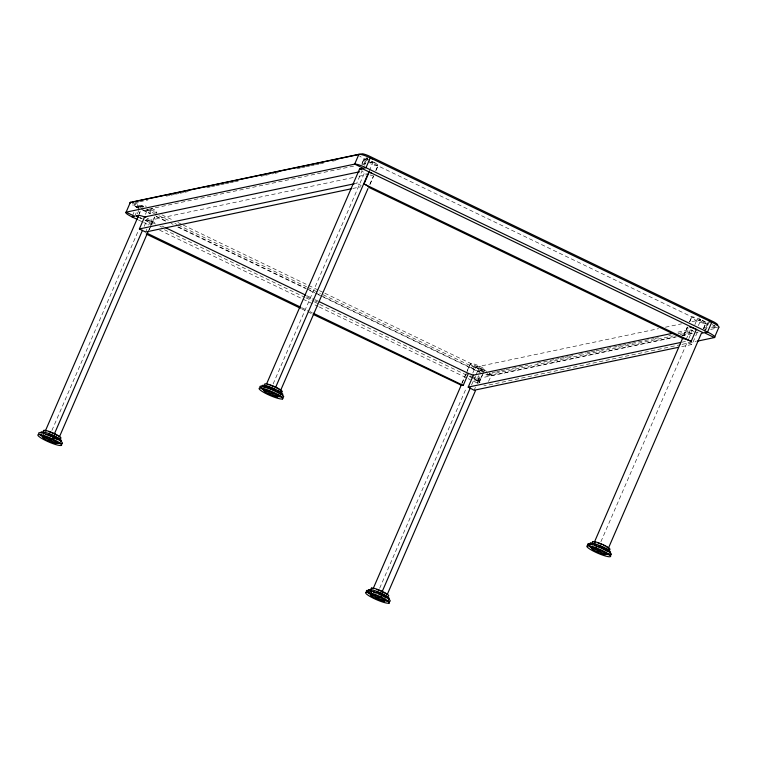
<?xml version="1.0" encoding="UTF-8"?>
<svg xmlns="http://www.w3.org/2000/svg" width="757" height="757" viewBox="0 0 757 757"><rect width="100%" height="100%" fill="white"/><g stroke="black" fill="none" stroke-linecap="round" stroke-linejoin="round"><path stroke-width="0.57" stroke-dasharray="3.79 2.84" d="M132.409 215.877L134.103 211.96M139.07 207.986L136.979 206.983L137.623 205.497L135.863 204.598A7.523 1.268 23.4 0 1 134.481 203.784M134.699 216.294L136.392 212.367M138.096 208.44L139.477 205.251M137.272 213.966L139.402 209.055M139.818 208.08L140.67 206.112L142.543 207.011M139.241 213.474L140.177 211.307M138.607 215.471L140.726 210.56M141.152 209.585L142.846 205.658A7.844 1.325 23.4 0 1 146.404 206.301M51.892 430.487L138.143 231.159M145.429 214.335L147.549 209.424L354.938 165.84M144.209 226.305L147.662 218.328L152.687 221.858L150.35 221.877A7.844 1.325 23.4 0 1 145.155 220.079M149.782 213.417L151.911 208.506M145.637 232.02L146.934 229.021M148.656 225.037L150.813 220.05M150.113 225.066L151.4 222.066M148.211 231.396L149.772 228.075M150.198 227.081L154.911 216.199M155.336 215.225L156.604 212.282L149.725 208.97M149.233 229.844L150.965 225.851M151.391 224.857L154.816 216.956M362.054 163.313L363.748 159.386M361.96 164.061L364.079 159.159L367.514 158.44L364.685 157.078M363.71 164.591L366.256 158.696L370.192 160.588M354.38 183.762L356.689 183.279L361.865 171.309L366.388 173.58M364.533 165.31L368.044 157.21M273.116 383.988L364.533 172.738M369.312 170.845L373.135 162.007L371.176 161.061M369.795 184.509L373.684 175.529M375.718 170.685L377.838 165.783A7.844 1.325 23.4 0 0 374.847 162.887L373.135 162.007A7.844 1.325 23.4 0 0 371.28 161.165M370.031 184.339L373.485 176.362M376.04 170.457L378.169 165.546M461.77 383.477L466.066 373.447M467.334 370.504L470.305 363.634M462.073 383.193L465.962 374.213M466.388 373.22L470.636 363.398M379.683 588.227L466.407 387.821M472.794 373.059L475.339 367.173L658.505 328.67M471.564 385.048L475.018 377.062M475.879 375.084L479.692 366.256M478.093 383.222A11.497 1.94 23.4 0 1 473.522 381.225L475.651 376.324M479.853 371.952A9.226 1.552 23.4 0 1 478.405 371.28L478.916 369.738L321.555 294.009M473.522 381.225L476.721 380.553L478.84 375.652M481.499 369.52L480.969 370.741L482.994 371.715M471.971 377.402L477.97 380.298L480.099 375.387M474.128 390.252L475.424 387.262M477.147 383.269L479.313 378.282M478.746 383.089L482.275 374.933M482.701 373.949L484.395 370.022A7.844 1.325 23.4 0 0 475.964 364.656A7.844 1.325 23.4 0 0 472.188 365.451L482.218 370.476M479.077 382.853L483.449 372.737M483.874 371.753L484.726 369.795M486.694 374.384A9.226 1.552 23.4 0 0 489.06 374.639L489.76 373.154L488.767 373.163M488.502 381.481L491.53 375.254L490.356 373.703A11.497 1.94 23.4 0 0 488.776 372.586M683.543 335.616L687.29 326.948M689.419 322.037L691.538 317.136M683.874 335.379L687.157 327.8M689.75 321.81L691.87 316.899M683.959 335.692L687.413 327.715M686.145 339.496L690.469 329.522L677.761 332.191M600.907 541.728L688.435 339.467M688.87 338.464L692.324 330.487L689.173 328.765A7.844 1.325 23.4 0 1 687.451 327.393M694.869 324.602L696.572 320.675M698.38 325.642L700.925 319.757L697.197 318.158A7.844 1.325 23.4 0 0 692.835 318.565A7.844 1.325 23.4 0 0 704.833 323.532L711.145 322.359M681.669 346.64L692.04 344.454L697.225 332.484L697.822 332.692M703.508 328.434L705.628 323.523A7.844 1.325 23.4 0 0 700.925 319.757L707.804 323.069L705.259 328.954M703.613 328.708L705.959 323.296M704.758 331.736L708.58 322.898M135.181 202.696L138.654 201.968M139.808 201.722L147.889 200.028M166.36 196.139L169.823 195.41M170.978 195.174L174.451 194.445M175.605 194.199L179.068 193.47M180.223 193.234L183.686 192.505M184.84 192.259L188.304 191.53M206.775 187.651L210.238 186.922M211.392 186.676L214.865 185.948M216.019 185.702L219.483 184.982M220.637 184.736L224.1 184.008M225.255 183.762L228.718 183.033M229.873 182.797L233.336 182.068M234.49 181.822L239.108 180.857M261.051 176.239L264.515 175.51M265.669 175.274L273.75 173.571M274.905 173.325L278.368 172.596M296.848 168.716L300.311 167.988M301.466 167.751L304.929 167.023M306.083 166.777L309.547 166.048M310.701 165.802L314.164 165.073M315.319 164.837L318.782 164.108M319.937 163.862L323.4 163.133M332.645 161.194L336.108 160.465M361.855 164.383L366.473 163.408M368.782 162.925L373.135 162.007M139.96 217.95L140.641 217.808M148.306 220.58L354.399 177.261M359.026 176.286L368.281 174.337M352.696 188.502L360.786 186.799M665.422 327.213L681.574 323.826M691.955 321.64L700.85 319.766M324.8 293.214L484.395 370.022L477.771 371.413L323.286 297.066M492.069 372.662L495.532 371.942M496.687 371.696L500.159 370.968M501.314 370.722L504.777 369.993M505.931 369.757L527.875 365.139M537.12 363.199L554.436 359.556M555.6 359.31L559.063 358.591M560.218 358.345L563.681 357.616M564.836 357.37L568.299 356.642M569.453 356.405L572.917 355.676M578.698 354.456L585.625 352.999M586.779 352.762L590.242 352.033M591.397 351.787L594.87 351.059M596.024 350.822L599.487 350.094M600.642 349.848L616.813 346.451M617.967 346.204L621.431 345.476M622.585 345.23L626.048 344.511M627.203 344.265L630.666 343.536M631.83 343.29L653.774 338.682M654.928 338.436L658.391 337.707M668.791 335.521L671.099 335.039M678.026 333.582L693.043 330.43M703.433 328.245L708.06 327.27M712.678 326.295L714.987 325.813M489.117 374.639L673.295 335.928M680.212 334.471L694.065 331.557M704.455 329.38L706.764 328.888M711.381 327.923L716.652 326.816L710.605 323.873M485.843 374.649A11.497 1.94 23.4 0 0 491.047 375.595L675.424 336.846M681.697 335.521L692.494 333.26M695.91 332.541L698.181 332.058M710.577 329.456L716.387 328.235M676.474 336.846L475.008 379.191L477.516 380.393M682.237 335.635L694.917 332.966M477.97 380.298L480.146 379.834A7.844 1.325 23.4 0 0 479.673 378.547L477.156 376.939M681.82 342.221L685.284 341.492L692.04 344.454M680.912 344.615L486.798 385.408A11.497 1.94 23.4 0 1 483.855 385.095M682.066 344.369L695.929 341.454M484.395 370.022L483.6 370.031A7.844 1.325 23.4 0 1 475.339 367.173M375.103 162.575L371.659 161.761M717.494 327.762L713.454 326.806M367.107 160.058L364.789 159.008A9.784 1.646 23.4 0 1 359.518 155.923M361.212 185.55L356.689 183.279M138.54 208.099L136.222 207.049A9.784 1.646 23.4 0 1 132.295 204.91M478.916 369.738L481.225 370.788A9.226 1.552 23.4 0 0 483.439 371.668M364.316 159.273L367.164 160.645M368.11 161.099L705.628 323.523M161.932 214.837L173.637 220.476M177.895 222.52L182.153 224.574M183.222 225.084L318.413 290.149M319.482 290.66L323.741 292.704M147.218 209.263L147.549 209.424A7.844 1.325 23.4 0 0 156.831 212.187A7.844 1.325 23.4 0 0 150.056 207.664M137.623 205.497L140.811 207.03M146.129 209.585L154.636 213.682M158.885 215.726L169.521 220.845M174.839 223.4L176.958 224.422M178.027 224.933L306.67 286.846M307.739 287.357L320.495 293.498M487.035 373.665L491.047 375.595M132.352 203.302L138.947 206.481M142.212 209.5L150.738 213.597M156.065 216.161L166.729 221.29M170.987 223.343L173.116 224.365M178.444 226.93L306.32 288.474M307.38 288.985L314.836 292.571M315.906 293.082L320.173 295.135M321.233 295.646L478.273 371.223M138.351 208.071L136.222 207.049L142.846 205.658L143.328 206.954M142.534 210.086L150.056 213.701M156.197 216.653L166.02 221.385M177.725 227.015L305.421 288.474M309.632 290.499L317.107 294.095M318.035 294.539L322.425 296.659M151.438 220.893L156.784 223.466M162.102 226.031L164.231 227.053M306.746 295.637L314.183 299.214M315.253 299.725L318.442 301.267M146.186 219.558L155.658 224.119M159.907 226.163L162.036 227.185M306.613 296.763L314.06 300.349M315.12 300.86L317.249 301.882M470.684 375.718L479.522 379.967M140.424 217.855L142.344 218.773M137.963 216.985L144.218 219.994M145.278 220.505L152.725 224.091M164.42 229.721L304.825 297.293M305.894 297.804L313.332 301.381M314.401 301.892L318.65 303.945M319.719 304.456L465.441 374.583M469.69 376.626L472.888 378.169M476.721 380.553L481.764 382.985M138.361 219.937L142.619 221.981M143.688 222.492L149.006 225.056M159.642 230.175L318.186 306.471M319.246 306.982L467.145 378.159M468.205 378.67L470.334 379.692M301.56 307.607L309.007 311.184M310.067 311.695L312.196 312.726M301.437 308.733L306.755 311.288M307.815 311.799L312.073 313.852M143.792 206.992L141.663 205.904A9.784 1.646 23.4 0 0 134.793 203.15M147.549 209.424L147.738 209.774A9.784 1.646 23.4 0 1 145.022 210.342M136.979 206.983L136.856 206.916A7.523 1.268 23.4 0 1 132.03 203.529M480.496 372.643A11.497 1.94 23.4 0 1 477.771 371.413L471.583 367.788A11.497 1.94 23.4 0 1 472.056 365.886L484.158 370.069A11.497 1.94 23.4 0 1 486.656 371.346M377.838 165.783A7.844 1.325 23.4 0 1 370.637 163.767M365.631 161.213A7.844 1.325 23.4 0 1 364.079 159.159L366.095 159.377A7.844 1.325 23.4 0 1 367.637 159.803M372.794 175.596A7.825 1.315 23.4 0 1 370.041 174.952M471.091 376.986A7.844 1.325 23.4 0 1 469.387 376.115M466.87 374.507A7.844 1.325 23.4 0 1 466.227 373.892M708.107 324.81A11.497 1.94 23.4 0 1 705.392 323.57L700.774 321.053L698.02 318.385A11.497 1.94 23.4 0 1 699.676 318.044"/><path stroke-width="1.14" d="M43.679 434.821L42.865 436.704L56.624 443.318L57.437 441.435M145.808 217.486L143.925 216.729A7.844 1.325 23.4 0 0 138.607 215.471L45.316 431.045A7.844 1.325 23.4 0 1 46.111 431.045M351.532 188.739L145.637 232.02L139.373 228.955L144.559 216.985L359.556 171.792M52.744 437.669L51.93 439.552L47.568 440.47M142.477 230.298L54.372 433.903L54.845 433.799L53.652 437.518A11.204 1.893 23.4 0 1 57.523 439.58M53.34 439.259L54.135 437.423L53.652 437.518M59.538 436.59L148.211 231.396M61.099 445.476A12.945 2.176 23.4 0 0 47.18 436.628A12.945 2.176 23.4 0 0 40.954 437.934A12.945 2.176 23.4 0 0 61.099 445.476L61.894 443.64M266.682 383.695L359.499 169.208M275.605 387.404L368.886 171.83L370.599 172.7A7.844 1.325 23.4 0 1 372.037 173.542M696.345 329.418L691.169 341.388L689.646 340.697A7.844 1.325 23.4 0 0 683.24 338.682L368.744 187.329A7.844 1.325 23.4 0 0 365.413 184.67L364.013 183.951L369.198 171.981M278.671 394.936L277.857 396.819A7.844 1.325 23.4 0 1 265.65 392.249A7.844 1.325 23.4 0 1 269.426 391.464A7.844 1.325 23.4 0 1 277.857 396.819L264.098 390.205M280.298 391.17L367.968 188.597M281.169 393.375L281.803 391.899M282.333 398.977L283.127 397.141A12.945 2.176 23.4 0 1 278.16 396.346M366.18 592.286L366.975 590.46M368.498 591.189L369.189 589.589M370.646 590.28L371.602 588.075M371.469 592.561L370.656 594.444L384.414 601.067L385.228 599.184M373.106 588.795L461.212 385.19L463.227 385.398L468.403 373.428L473.598 375.226M678.206 347.359L474.128 390.252L468.214 387.12L473.399 375.15L671.989 333.411M470.267 388.038L382.162 591.643A7.844 1.325 23.4 0 0 376.655 589.438M382.635 591.548L381.443 595.267A11.204 1.893 23.4 0 0 378.793 594.065M381.131 596.999L381.925 595.163L381.443 595.267M387.329 594.33L475.462 390.669M388.89 603.215A12.945 2.176 23.4 0 0 374.97 594.368A12.945 2.176 23.4 0 0 368.744 595.674A12.945 2.176 23.4 0 0 388.89 603.215L389.685 601.38A12.945 2.176 23.4 0 0 375.765 592.532A12.945 2.176 23.4 0 0 369.539 593.838M587.413 545.797L588.208 543.961L589.731 544.69L590.422 543.091M592.835 541.577L591.87 543.781A9.557 1.609 23.4 0 1 592.845 543.781M592.703 546.062L591.889 547.945L605.647 554.569L606.461 552.686M682.937 337.546L594.33 542.296A7.844 1.325 23.4 0 1 595.134 542.286M608.089 548.92L701.379 333.335L703.546 332.881L361.997 168.518L359.83 168.972A7.844 1.325 23.4 0 0 359.67 169.644M358.515 154.598L358.922 154.305A9.784 1.646 23.4 0 1 370.23 157.863L711.779 322.236A11.497 1.94 23.4 0 1 718.667 327.753L714.419 337.565L697.093 341.208M461.212 385.19L313.133 314.363M717.295 325.33L717.712 325.037A9.226 1.552 23.4 0 0 713.794 321.905L368.46 155.705A7.523 1.268 23.4 0 0 362.319 153.775L132.674 202.043A7.523 1.268 23.4 0 0 132.835 202.46M131.983 216.862L134.699 216.294L126.116 212.159L130.355 202.346L358.922 154.305L354.673 164.118L126.116 212.159A9.784 1.646 23.4 0 0 131.983 216.862L137.301 219.426M138.607 215.471L136.421 215.925L138.417 216.89M139.373 228.955L354.38 183.762M268.801 393.971L273.154 393.053M468.214 387.12L680.666 342.467M375.358 598.21L379.711 597.301M596.592 551.711L600.944 550.803M131.358 202.337L130.355 202.346A9.784 1.646 23.4 0 0 130.147 203.188M594.813 545.617L596.355 546.147M597.122 546.412L597.339 546.488A11.204 1.893 23.4 0 1 600.027 547.566M709.063 320.996L711.779 322.236L707.53 332.049L704.341 332.72L714.419 337.565A11.497 1.94 23.4 0 0 707.53 332.049L365.981 167.685A9.784 1.646 23.4 0 0 354.673 164.118L363.265 168.253L365.981 167.685L370.23 157.863L372.359 158.951M696.677 329.569L694.822 328.727A7.844 1.325 23.4 0 0 689.636 326.929M359.991 168.943L361.988 169.899M364.013 183.951L691.169 341.388M165.291 227.564L305.677 295.126M319.501 301.778L468.403 373.428M135.967 216.029L137.963 216.985M147.35 233.393L300.501 307.096M313.266 313.237L463.227 385.398M146.224 234.036L300.378 308.222M279.598 393.612L280.979 394.577M264.515 390.517A12.945 2.176 23.4 0 1 261.203 388.35M260.143 387.319A12.945 2.176 23.4 0 1 264.95 386.884A12.945 2.176 23.4 0 1 278.188 392.363L282.342 395.003A12.945 2.176 23.4 0 1 283.667 396.763M262.338 386.288A11.27 1.902 23.4 0 1 267.685 386.25A11.27 1.902 23.4 0 1 280.118 391.88L281.67 392.978A11.27 1.902 23.4 0 1 282.352 394.832M281.661 396.431A11.27 1.902 23.4 0 1 278.765 396.129M264.117 389.864A11.27 1.902 23.4 0 1 261.648 387.887M263.039 386.912A11.27 1.902 23.4 0 1 266.994 387.849M267.817 388.114A11.27 1.902 23.4 0 1 271.337 389.429M272.236 389.808A11.27 1.902 23.4 0 1 278.784 393.091M264.836 384.651A9.557 1.609 23.4 0 1 274.961 386.78A9.557 1.609 23.4 0 1 280.828 391.899M60.371 442.911A11.204 1.893 23.4 0 1 57.504 442.599M42.931 436.373A11.204 1.893 23.4 0 1 40.471 434.404M45.789 434.367A11.204 1.893 23.4 0 1 47.454 434.925M48.325 435.247A11.204 1.893 23.4 0 1 51.003 436.316M41.162 432.805A11.204 1.893 23.4 0 1 51.694 434.717A11.204 1.893 23.4 0 1 61.071 441.303M265.054 386.032A9.557 1.609 23.4 0 1 275.122 389.514M277.194 390.584A9.557 1.609 23.4 0 1 278.954 391.606M280.27 392.533A9.557 1.609 23.4 0 1 281.055 393.29M38.91 433.818A12.945 2.176 23.4 0 1 46.972 434.423A12.945 2.176 23.4 0 1 61.554 441.87A12.945 2.176 23.4 0 1 56.027 442.571M41.749 436.098A12.945 2.176 23.4 0 1 39.97 434.849M43.603 431.149A9.557 1.609 23.4 0 1 52.583 432.777A9.557 1.609 23.4 0 1 60.579 438.398M42.856 432.54A9.557 1.609 23.4 0 1 43.821 432.531M49.337 434.073A9.557 1.609 23.4 0 1 59.822 439.789M605.051 553.821A12.945 2.176 23.4 0 0 610.757 553.301A12.945 2.176 23.4 0 0 596.999 546.034L594.075 545.021A12.945 2.176 23.4 0 0 587.934 545.068M592.305 548.267A12.945 2.176 23.4 0 1 588.993 546.09M609.868 553.821A11.204 1.893 23.4 0 1 606.518 553.85M591.946 547.623A11.204 1.893 23.4 0 1 589.485 545.655M600.916 547.954A11.204 1.893 23.4 0 1 607.171 551.219M48.864 431.698A7.844 1.325 23.4 0 1 57.523 435.616M58.601 436.373A7.844 1.325 23.4 0 1 59.235 436.997M597.888 542.939A7.844 1.325 23.4 0 1 601.541 544.311M603.395 545.144A7.844 1.325 23.4 0 1 605.098 546.024M606.537 546.866A7.844 1.325 23.4 0 1 607.616 547.623M267.344 384.547A7.844 1.325 23.4 0 1 268.555 384.764M270.098 385.199A7.844 1.325 23.4 0 1 278.746 389.117M279.825 389.883A7.844 1.325 23.4 0 1 280.629 390.943M383.865 592.523A7.844 1.325 23.4 0 1 385.304 593.365M386.382 594.122A7.844 1.325 23.4 0 1 387.026 594.747M590.186 544.046A11.204 1.893 23.4 0 1 595.504 544.009L598.039 544.889A11.204 1.893 23.4 0 1 610.085 552.553M594.321 544.046A9.557 1.609 23.4 0 1 596.204 544.576M599.118 545.608A9.557 1.609 23.4 0 1 606.745 549.355M608.06 550.282A9.557 1.609 23.4 0 1 608.846 551.03M388.369 601.389A12.945 2.176 23.4 0 1 383.818 600.32M368.952 590.545A11.204 1.893 23.4 0 1 379.484 592.457A11.204 1.893 23.4 0 1 388.852 599.052M388.161 600.651A11.204 1.893 23.4 0 1 385.294 600.348M370.722 594.122A11.204 1.893 23.4 0 1 368.025 591.52M369.643 591.179A11.204 1.893 23.4 0 1 371.375 591.491M373.58 592.116A11.204 1.893 23.4 0 1 376.115 592.986M382.285 595.683A11.204 1.893 23.4 0 1 385.947 597.718M592.627 542.391A9.557 1.609 23.4 0 1 602.752 544.529A9.557 1.609 23.4 0 1 608.619 549.648M377.128 591.823A9.557 1.609 23.4 0 1 387.612 597.528M371.394 588.889A9.557 1.609 23.4 0 1 380.374 590.526A9.557 1.609 23.4 0 1 388.36 596.138M596.204 547.869L593.28 546.857A12.945 2.176 23.4 0 0 591.51 550.102A12.945 2.176 23.4 0 0 610.388 556.632A12.945 2.176 23.4 0 0 596.204 547.869M279.768 395.589L277.393 394.198A12.945 2.176 23.4 0 0 259.358 388.133A12.945 2.176 23.4 0 0 272.52 396.507A12.945 2.176 23.4 0 0 281.547 396.838L279.768 395.589M372.207 596.497A7.844 1.325 23.4 0 0 384.414 601.067A7.844 1.325 23.4 0 0 375.983 595.702A7.844 1.325 23.4 0 0 372.207 596.497M593.441 549.998A7.844 1.325 23.4 0 0 605.647 554.569A7.844 1.325 23.4 0 0 597.216 549.203A7.844 1.325 23.4 0 0 593.441 549.998M44.417 438.748A7.844 1.325 23.4 0 0 56.624 443.318A7.844 1.325 23.4 0 0 48.193 437.962A7.844 1.325 23.4 0 0 44.417 438.748"/></g></svg>
